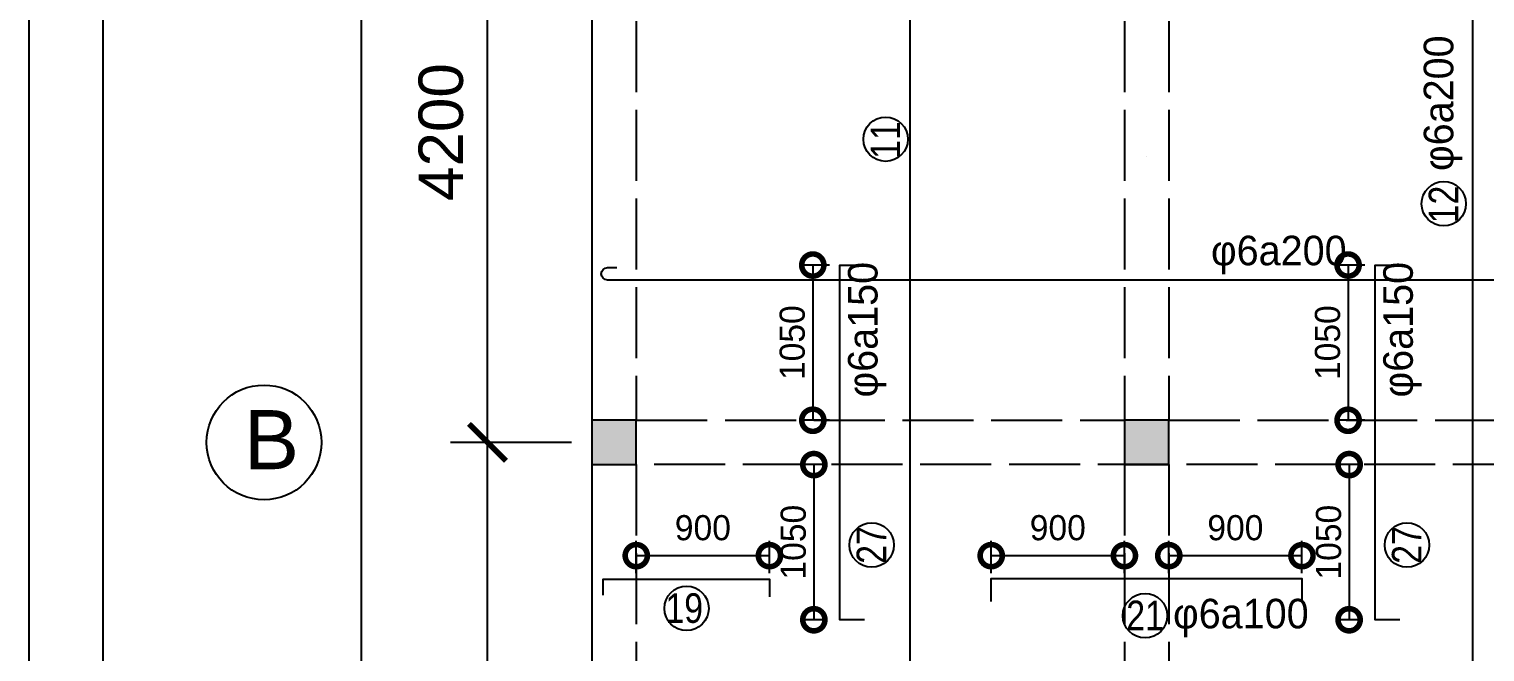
# Model space of a CAD drawing. Extents: x -103300 to -22645, y -943 to 55291.
# Drawn here: x -103300 to -93459, y 33765 to 37979 of the extents above; entities that cross this region are included whole.
import ezdxf

# ---------------------------------------------------------------- set-up
doc = ezdxf.new("R2010")
doc.units = 0
doc.header["$LTSCALE"] = 40
doc.linetypes.add('ACAD_ISO02W100', pattern=[15, 12, -3])
doc.layers.get('0').update_dxf_attribs({"linetype": 'CONTINUOUS'})
doc.layers.get('DEFPOINTS').update_dxf_attribs({"linetype": 'CONTINUOUS'})
for name, color, linetype in [('BAO', 3, 'CONTINUOUS'), ('COT', 3, 'CONTINUOUS'), ('KTHUOT', 6, 'CONTINUOUS'), ('MANH', 2, 'CONTINUOUS'), ('TEXT', 7, 'CONTINUOUS'), ('THEP', 1, 'CONTINUOUS')]:
    doc.layers.add(name, color=color, linetype=linetype)
doc.styles.add('DIM-NEW', font='VHELVCN.TTF')
doc.styles.add('VNI-HELVE', font='VHELVEN.TTF')
doc.styles.add('VNI-TIMES', font='VTIMESN.TTF')
doc.dimstyles.new('D1', dxfattribs={"dimscale": 0, "dimtxt": 300, "dimasz": 250, "dimexe": 250, "dimexo": 0, "dimgap": 160, "dimtad": 1, "dimdec": 0, "dimdsep": 46, "dimtxsty": 'VNI-HELVE', "dimblk1": 'ARCHTICK', "dimblk2": 'ARCHTICK', "dimsah": 1, "dimcen": 2.5, "dimclrd": 6, "dimclre": 6, "dimclrt": 6, "dimadec": 0, "dimazin": 0, "dimtfac": 1, "dimtdec": 0, "dimtmove": 0, "dimatfit": 3, "dimldrblk": 'ARCHTICK', "dimfxl": 0, "dimtolj": 1, "dimtzin": 0, "dimarcsym": 0})

# ---------------------------------------------------------------- blocks, each defined once
blk = doc.blocks.new('_DotSmall')
at = {"color": 0, "linetype": 'ByBlock', "const_width": 0.5}
blk.add_lwpolyline([(-0.0625, 0, 1), (0.0625, 0, 1)], format="xyb", close=True, dxfattribs=at)
blk = doc.blocks.new('*D187')
at = {"layer": 'DEFPOINTS', "color": 0, "linetype": 'Continuous'}
for p in [(-98295.4, 34416.3), (-99195.8, 34226.7), (-98295.4, 34226.7)]:
    blk.add_point(p, dxfattribs=at)
at = {"layer": 'KTHUOT', "color": 9, "linetype": 'Continuous', "lineweight": -2}
for p, q in [((-99195.8, 34296.7), (-99195.8, 34516.3)), ((-98295.4, 34296.7), (-98295.4, 34516.3)), ((-99195.8, 34416.3), (-98295.4, 34416.3))]:
    blk.add_line(p, q, dxfattribs=at)
at = {"layer": 'KTHUOT', "color": 9, "linetype": 'Continuous', "lineweight": -2, "xscale": 300, "yscale": 300, "zscale": 300, "rotation": 180}
blk.add_blockref('_DotSmall', (-99195.8, 34416.3), dxfattribs=at)
at = {"layer": 'KTHUOT', "color": 9, "linetype": 'Continuous', "lineweight": -2, "xscale": 300, "yscale": 300, "zscale": 300}
blk.add_blockref('_DotSmall', (-98295.4, 34416.3), dxfattribs=at)
at = {"layer": 'KTHUOT', "color": 7, "linetype": 'Continuous', "insert": (-98745.6, 34604.4), "char_height": 170, "attachment_point": 5, "style": 'VNI-TIMES'}
blk.add_mtext('\\A1;900', dxfattribs=at)
blk = doc.blocks.new('_ARCHTICK')
at = {"color": 0, "linetype": 'ByBlock', "const_width": 0.15}
blk.add_lwpolyline([(-0.5, -0.5), (0.5, 0.5)], dxfattribs=at)
blk = doc.blocks.new('*D188')
at = {"layer": 'DEFPOINTS', "color": 0, "linetype": 'Continuous'}
for p in [(-95895.8, 34416.3), (-96796.3, 34226.7), (-95895.8, 34226.7)]:
    blk.add_point(p, dxfattribs=at)
at = {"layer": 'KTHUOT', "color": 9, "linetype": 'Continuous', "lineweight": -2}
for p, q in [((-96796.3, 34296.7), (-96796.3, 34516.3)), ((-95895.8, 34296.7), (-95895.8, 34516.3)), ((-96796.3, 34416.3), (-95895.8, 34416.3))]:
    blk.add_line(p, q, dxfattribs=at)
at = {"layer": 'KTHUOT', "color": 9, "linetype": 'Continuous', "lineweight": -2, "xscale": 300, "yscale": 300, "zscale": 300, "rotation": 180}
blk.add_blockref('_DotSmall', (-96796.3, 34416.3), dxfattribs=at)
at = {"layer": 'KTHUOT', "color": 9, "linetype": 'Continuous', "lineweight": -2, "xscale": 300, "yscale": 300, "zscale": 300}
blk.add_blockref('_DotSmall', (-95895.8, 34416.3), dxfattribs=at)
at = {"layer": 'KTHUOT', "color": 7, "linetype": 'Continuous', "insert": (-96346.1, 34604.4), "char_height": 170, "attachment_point": 5, "style": 'VNI-TIMES'}
blk.add_mtext('\\A1;900', dxfattribs=at)
blk = doc.blocks.new('*D186')
at = {"layer": 'DEFPOINTS', "color": 0, "linetype": 'Continuous'}
for p in [(-94695.4, 34416.3), (-95595.8, 34226.7), (-94695.4, 34226.7)]:
    blk.add_point(p, dxfattribs=at)
at = {"layer": 'KTHUOT', "color": 9, "linetype": 'Continuous', "lineweight": -2}
for p, q in [((-95595.8, 34296.7), (-95595.8, 34516.3)), ((-94695.4, 34296.7), (-94695.4, 34516.3)), ((-95595.8, 34416.3), (-94695.4, 34416.3))]:
    blk.add_line(p, q, dxfattribs=at)
at = {"layer": 'KTHUOT', "color": 9, "linetype": 'Continuous', "lineweight": -2, "xscale": 300, "yscale": 300, "zscale": 300, "rotation": 180}
blk.add_blockref('_DotSmall', (-95595.8, 34416.3), dxfattribs=at)
at = {"layer": 'KTHUOT', "color": 9, "linetype": 'Continuous', "lineweight": -2, "xscale": 300, "yscale": 300, "zscale": 300}
blk.add_blockref('_DotSmall', (-94695.4, 34416.3), dxfattribs=at)
at = {"layer": 'KTHUOT', "color": 7, "linetype": 'Continuous', "insert": (-95145.6, 34604.4), "char_height": 170, "attachment_point": 5, "style": 'VNI-TIMES'}
blk.add_mtext('\\A1;900', dxfattribs=at)
blk = doc.blocks.new('*D400')
at = {"layer": 'DEFPOINTS', "color": 0, "linetype": 'Continuous'}
for p in [(-97820, 36382.5), (-98002.4, 35332.4), (-97820, 35332.4)]:
    blk.add_point(p, dxfattribs=at)
at = {"layer": 'KTHUOT', "color": 9, "linetype": 'Continuous', "lineweight": -2}
for p, q in [((-97890, 36382.5), (-98072.4, 36382.5)), ((-98002.4, 36382.5), (-98002.4, 35332.4)), ((-97890, 35332.4), (-98072.4, 35332.4))]:
    blk.add_line(p, q, dxfattribs=at)
at = {"layer": 'KTHUOT', "color": 9, "linetype": 'Continuous', "lineweight": -2, "xscale": 300, "yscale": 300, "zscale": 300}
for p, rotation in [((-98002.4, 36382.5), 90), ((-98002.4, 35332.4), 270)]:
    blk.add_blockref('_DotSmall', p, dxfattribs=dict(at, rotation=rotation))
at = {"layer": 'KTHUOT', "color": 7, "linetype": 'Continuous', "insert": (-98140.8, 35857.5), "char_height": 170, "attachment_point": 5, "rotation": 90, "style": 'VNI-TIMES'}
blk.add_mtext('\\A1;1050', dxfattribs=at)
blk = doc.blocks.new('*D401')
at = {"layer": 'DEFPOINTS', "color": 0, "linetype": 'Continuous'}
for p in [(-97862.4, 35032.4), (-97995.3, 33982.5), (-97862.4, 33982.5)]:
    blk.add_point(p, dxfattribs=at)
at = {"layer": 'KTHUOT', "color": 9, "linetype": 'Continuous', "lineweight": -2}
for p, q in [((-97932.4, 35032.4), (-98065.3, 35032.4)), ((-97995.3, 35032.4), (-97995.3, 33982.5)), ((-97932.4, 33982.5), (-98065.3, 33982.5))]:
    blk.add_line(p, q, dxfattribs=at)
at = {"layer": 'KTHUOT', "color": 9, "linetype": 'Continuous', "lineweight": -2, "xscale": 300, "yscale": 300, "zscale": 300}
for p, rotation in [((-97995.3, 35032.4), 90), ((-97995.3, 33982.5), 270)]:
    blk.add_blockref('_DotSmall', p, dxfattribs=dict(at, rotation=rotation))
at = {"layer": 'KTHUOT', "color": 7, "linetype": 'Continuous', "insert": (-98133.7, 34507.5), "char_height": 170, "attachment_point": 5, "rotation": 90, "style": 'VNI-TIMES'}
blk.add_mtext('\\A1;1050', dxfattribs=at)
blk = doc.blocks.new('*D447')
at = {"layer": 'DEFPOINTS', "color": 0, "linetype": 'Continuous'}
for p in [(-94201.2, 36382.5), (-94383.6, 35332.4), (-94201.2, 35332.4)]:
    blk.add_point(p, dxfattribs=at)
at = {"layer": 'KTHUOT', "color": 9, "linetype": 'Continuous', "lineweight": -2}
for p, q in [((-94271.2, 36382.5), (-94453.6, 36382.5)), ((-94383.6, 36382.5), (-94383.6, 35332.4)), ((-94271.2, 35332.4), (-94453.6, 35332.4))]:
    blk.add_line(p, q, dxfattribs=at)
at = {"layer": 'KTHUOT', "color": 9, "linetype": 'Continuous', "lineweight": -2, "xscale": 300, "yscale": 300, "zscale": 300}
for p, rotation in [((-94383.6, 36382.5), 90), ((-94383.6, 35332.4), 270)]:
    blk.add_blockref('_DotSmall', p, dxfattribs=dict(at, rotation=rotation))
at = {"layer": 'KTHUOT', "color": 7, "linetype": 'Continuous', "insert": (-94522, 35857.5), "char_height": 170, "attachment_point": 5, "rotation": 90, "style": 'VNI-TIMES'}
blk.add_mtext('\\A1;1050', dxfattribs=at)
blk = doc.blocks.new('*D448')
at = {"layer": 'DEFPOINTS', "color": 0, "linetype": 'Continuous'}
for p in [(-94243.6, 35032.4), (-94376.5, 33982.5), (-94243.6, 33982.5)]:
    blk.add_point(p, dxfattribs=at)
at = {"layer": 'KTHUOT', "color": 9, "linetype": 'Continuous', "lineweight": -2}
for p, q in [((-94313.6, 35032.4), (-94446.5, 35032.4)), ((-94376.5, 35032.4), (-94376.5, 33982.5)), ((-94313.6, 33982.5), (-94446.5, 33982.5))]:
    blk.add_line(p, q, dxfattribs=at)
at = {"layer": 'KTHUOT', "color": 9, "linetype": 'Continuous', "lineweight": -2, "xscale": 300, "yscale": 300, "zscale": 300}
for p, rotation in [((-94376.5, 35032.4), 90), ((-94376.5, 33982.5), 270)]:
    blk.add_blockref('_DotSmall', p, dxfattribs=dict(at, rotation=rotation))
at = {"layer": 'KTHUOT', "color": 7, "linetype": 'Continuous', "insert": (-94514.9, 34507.5), "char_height": 170, "attachment_point": 5, "rotation": 90, "style": 'VNI-TIMES'}
blk.add_mtext('\\A1;1050', dxfattribs=at)
blk = doc.blocks.new('*D525')
at = {"layer": 'DEFPOINTS', "color": 0}
for p in [(-101053.3, 51782.4), (-99634, 51782.4), (-99634, 30982.4)]:
    blk.add_point(p, dxfattribs=at)
at = {"layer": 'KTHUOT', "color": 6, "lineweight": -2}
for p, q in [((-99634, 51782.4), (-101303.3, 51782.4)), ((-101053.3, 30982.4), (-101053.3, 51782.4)), ((-99634, 30982.4), (-101303.3, 30982.4))]:
    blk.add_line(p, q, dxfattribs=at)
at = {"layer": 'KTHUOT', "color": 6, "lineweight": -2, "xscale": 250, "yscale": 250, "zscale": 250}
for p, rotation in [((-101053.3, 51782.4), 90), ((-101053.3, 30982.4), 270)]:
    blk.add_blockref('_ARCHTICK', p, dxfattribs=dict(at, rotation=rotation))
at = {"layer": 'KTHUOT', "color": 6, "insert": (-101367.5, 41382.4), "char_height": 300, "attachment_point": 5, "rotation": 90, "style": 'VNI-HELVE'}
blk.add_mtext('\\A1;20800', dxfattribs=at)
blk = doc.blocks.new('*D529')
at = {"layer": 'DEFPOINTS', "color": 0}
for p in [(-100201.4, 39382.4), (-99634, 39382.4), (-99814, 35182.4)]:
    blk.add_point(p, dxfattribs=at)
at = {"layer": 'KTHUOT', "color": 6, "lineweight": -2}
for p, q in [((-99634, 39382.4), (-100451.4, 39382.4)), ((-100201.4, 35182.4), (-100201.4, 39382.4)), ((-99814, 35182.4), (-100451.4, 35182.4))]:
    blk.add_line(p, q, dxfattribs=at)
at = {"layer": 'KTHUOT', "color": 6, "lineweight": -2, "xscale": 250, "yscale": 250, "zscale": 250}
for p, rotation in [((-100201.4, 39382.4), 90), ((-100201.4, 35182.4), 270)]:
    blk.add_blockref('_ARCHTICK', p, dxfattribs=dict(at, rotation=rotation))
at = {"layer": 'KTHUOT', "color": 6, "insert": (-100515.6, 37282.4), "char_height": 300, "attachment_point": 5, "rotation": 90, "style": 'VNI-HELVE'}
blk.add_mtext('\\A1;4200', dxfattribs=at)
blk = doc.blocks.new('*D526')
at = {"layer": 'DEFPOINTS', "color": 0}
for p in [(-100201.4, 35182.4), (-99634, 35182.4), (-99634, 30982.4)]:
    blk.add_point(p, dxfattribs=at)
at = {"layer": 'KTHUOT', "color": 6, "lineweight": -2}
for p, q in [((-99634, 35182.4), (-100451.4, 35182.4)), ((-100201.4, 30982.4), (-100201.4, 35182.4)), ((-99634, 30982.4), (-100451.4, 30982.4))]:
    blk.add_line(p, q, dxfattribs=at)
at = {"layer": 'KTHUOT', "color": 6, "lineweight": -2, "xscale": 250, "yscale": 250, "zscale": 250}
for p, rotation in [((-100201.4, 35182.4), 90), ((-100201.4, 30982.4), 270)]:
    blk.add_blockref('_ARCHTICK', p, dxfattribs=dict(at, rotation=rotation))
at = {"layer": 'KTHUOT', "color": 6, "insert": (-100515.6, 33082.4), "char_height": 300, "attachment_point": 5, "rotation": 90, "style": 'VNI-HELVE'}
blk.add_mtext('\\A1;4200', dxfattribs=at)

msp = doc.modelspace()

# ---------------------------------------------------------------- linework, layer by layer
at = {"layer": 'BAO', "color": 3, "linetype": 'Continuous'}
for points in [[(-22645, -943.4), (-103300.5, -943.4), (-103300.5, 55290.9), (-22645, 55290.9)], [(-23145, -443.4), (-102800.5, -443.4), (-102800.5, 54790.9), (-23145, 54790.9)]]:
    msp.add_lwpolyline(points, close=True, dxfattribs=at)
msp.add_circle((-101712.5, 35182.4), 388.2, dxfattribs=at)
at = {"layer": 'COT'}
for points in [[(-99495.8, 35032.4), (-99195.8, 35032.4), (-99195.8, 35332.4), (-99495.8, 35332.4)], [(-95895.8, 35032.4), (-95595.8, 35032.4), (-95595.8, 35332.4), (-95895.8, 35332.4)]]:
    msp.add_lwpolyline(points, close=True, dxfattribs=at)
for points in [[(-99495.8, 35032.4), (-99195.8, 35032.4), (-99495.8, 35332.4), (-99195.8, 35332.4)], [(-95895.8, 35032.4), (-95595.8, 35032.4), (-95895.8, 35332.4), (-95595.8, 35332.4)]]:
    msp.add_solid(points, dxfattribs=at)
at = {"layer": 'KTHUOT', "color": 6, "linetype": 'Continuous'}
for centre in [(-97510.2, 37233.9), (-93736.8, 36797.7), (-97604.3, 34488.3), (-93985.4, 34488.3), (-98855.8, 34059.7), (-95756.3, 34010.1)]:
    msp.add_circle(centre, 150, dxfattribs=at)
at = {"layer": 'MANH', "linetype": 'Continuous'}
for p, q in [((-99495.8, 39232.4), (-99495.8, 35332.4)), ((-99495.8, 35032.4), (-99495.8, 31132.4))]:
    msp.add_line(p, q, dxfattribs=at)
at = {"layer": 'MANH', "linetype": 'ACAD_ISO02W100'}
for p, q in [((-99195.8, 39232.4), (-99195.8, 35332.4)), ((-95895.8, 39232.4), (-95895.8, 35332.4)), ((-95595.8, 39232.4), (-95595.8, 35332.4)), ((-99195.8, 35332.4), (-95895.8, 35332.4)), ((-95595.8, 35332.4), (-92295.8, 35332.4)), ((-99195.8, 35032.4), (-99195.8, 31132.4)), ((-95595.8, 35032.4), (-99195.8, 35032.4)), ((-95895.8, 35032.4), (-95895.8, 31132.4)), ((-95595.8, 35032.4), (-95595.8, 31132.4)), ((-91995.8, 35032.4), (-95595.8, 35032.4))]:
    msp.add_line(p, q, dxfattribs=at)
at = {"layer": 'THEP'}
for points in [[(-97406.4, 31030.2), (-97406.4, 30959.1, 1), (-97343.1, 30959.1), (-97343.1, 39397.5, 1), (-97414.2, 39397.5), (-97414.2, 39334.4)], [(-93541, 31132.4), (-93541, 39397.5, 1), (-93612, 39397.5), (-93612, 39334.4)], [(-71788.2, 36370.7), (-71703, 36370.7, -1), (-71703, 36280.4), (-71703, 36280.4), (-99390.5, 36280.4, -1), (-99390.5, 36365.2), (-99326.4, 36365.2)]]:
    msp.add_lwpolyline(points, format="xyb", dxfattribs=at)
for points in [[(-95745.2, 37120), (-95745.2, 37120)], [(-97652.1, 33982.5), (-97820, 33982.5), (-97820, 36382.5), (-97615.1, 36382.5)], [(-94033.3, 33982.5), (-94201.2, 33982.5), (-94201.2, 36382.5), (-93996.3, 36382.5)], [(-99419.5, 34148), (-99419.5, 34256.8), (-98295.4, 34256.8), (-98295.4, 34138.3)], [(-96796.5, 34105.8), (-96796.5, 34262.7), (-94696.1, 34262.7), (-94696.1, 34117.9)]]:
    msp.add_lwpolyline(points, dxfattribs=at)

# ---------------------------------------------------------------- texts
at = {"layer": 'TEXT', "style": 'DIM-NEW'}
for s, p in [('11', (-97412.1, 37100.9)), ('12', (-93638.7, 36664.8)), ('27', (-97506.2, 34361)), ('27', (-93887.4, 34361))]:
    msp.add_text(s, height=200, rotation=90, dxfattribs=at).set_placement(p)
at = {"layer": 'TEXT'}
for s, height, style, p in [('B', 400, 'VNI-HELVE', (-101848.2, 35001.3)), ('19', 200, 'DIM-NEW', (-98999, 33961.6)), ('21', 200, 'DIM-NEW', (-95883.5, 33912.1))]:
    msp.add_text(s, height=height, dxfattribs=dict(at, style=style)).set_placement(p)
at = {"layer": 'TEXT', "char_height": 200, "width": 982.857, "attachment_point": 1, "rotation": 90, "style": 'VNI-TIMES'}
for s, insert in [('{\\fSymbol|b0|i0|c2|p16;f}6a200', (-93872.3, 37019.2)), ('{\\fSymbol|b0|i0|c2|p16;f}6a150', (-97764.7, 35486.7)), ('{\\fSymbol|b0|i0|c2|p16;f}6a150', (-94145.9, 35486.7))]:
    msp.add_mtext(s, dxfattribs=dict(at, insert=insert))
at = {"layer": 'TEXT', "char_height": 200, "width": 982.857, "attachment_point": 1, "style": 'VNI-TIMES'}
for s, insert in [('{\\fSymbol|b0|i0|c2|p16;f}6a200', (-95310.5, 36581.1)), ('{\\fSymbol|b0|i0|c2|p16;f}6a100', (-95567, 34124.5))]:
    msp.add_mtext(s, dxfattribs=dict(at, insert=insert))

# ---------------------------------------------------------------- dimensions: what is measured, and where the dimension line sits
at = {"layer": 'KTHUOT'}
for base, p1, p2, picture, middle in [((-101053.3, 51782.4), (-99634, 30982.4), (-99634, 51782.4), '*D525', (-101367.5, 41382.4)), ((-100201.4, 39382.4), (-99814, 35182.4), (-99634, 39382.4), '*D529', (-100515.6, 37282.4)), ((-100201.4, 35182.4), (-99634, 30982.4), (-99634, 35182.4), '*D526', (-100515.6, 33082.4))]:
    dim = msp.add_linear_dim(base=base, p1=p1, p2=p2, angle=90, dimstyle='D1', override={"dimscale": 1}, dxfattribs=at)
    dim.commit()
    dim.dimension.update_dxf_attribs({"geometry": picture, "text_midpoint": middle})
at = {"layer": 'KTHUOT', "color": 6, "linetype": 'Continuous'}
for base, p1, p2, picture, middle in [((-98002.4, 35332.4), (-97820, 36382.5), (-97820, 35332.4), '*D400', (-98140.8, 35857.5)), ((-94383.6, 35332.4), (-94201.2, 36382.5), (-94201.2, 35332.4), '*D447', (-94522, 35857.5)), ((-97995.3, 33982.5), (-97862.4, 35032.4), (-97862.4, 33982.5), '*D401', (-98133.7, 34507.5)), ((-94376.5, 33982.5), (-94243.6, 35032.4), (-94243.6, 33982.5), '*D448', (-94514.9, 34507.5))]:
    dim = msp.add_linear_dim(base=base, p1=p1, p2=p2, angle=90, dimstyle='D1', override={"dimscale": 1, "dimtxt": 170, "dimasz": 300, "dimexe": 70, "dimexo": 70, "dimgap": 50, "dimtxsty": 'VNI-TIMES', "dimblk1": 'DotSmall', "dimblk2": 'DotSmall', "dimclrd": 9, "dimclre": 9, "dimclrt": 7}, dxfattribs=at)
    dim.commit()
    dim.dimension.update_dxf_attribs({"geometry": picture, "text_midpoint": middle})
for base, p1, p2, picture, middle in [((-98295.4, 34416.3), (-99195.8, 34226.7), (-98295.4, 34226.7), '*D187', (-98745.6, 34604.4)), ((-95895.8347, 34416.3477), (-96796.2719, 34226.7071), (-95895.8347, 34226.7071), '*D188', (-96346.0533, 34604.3744)), ((-94695.4, 34416.3), (-95595.8, 34226.7), (-94695.4, 34226.7), '*D186', (-95145.6, 34604.4))]:
    dim = msp.add_linear_dim(base=base, p1=p1, p2=p2, dimstyle='D1', override={"dimscale": 1, "dimtxt": 170, "dimasz": 300, "dimexe": 100, "dimexo": 70, "dimgap": 100, "dimtxsty": 'VNI-TIMES', "dimblk1": 'DotSmall', "dimblk2": 'DotSmall', "dimclrd": 9, "dimclre": 9, "dimclrt": 7}, dxfattribs=at)
    dim.commit()
    dim.dimension.update_dxf_attribs({"geometry": picture, "text_midpoint": middle})

doc.saveas('drawing.dxf')
